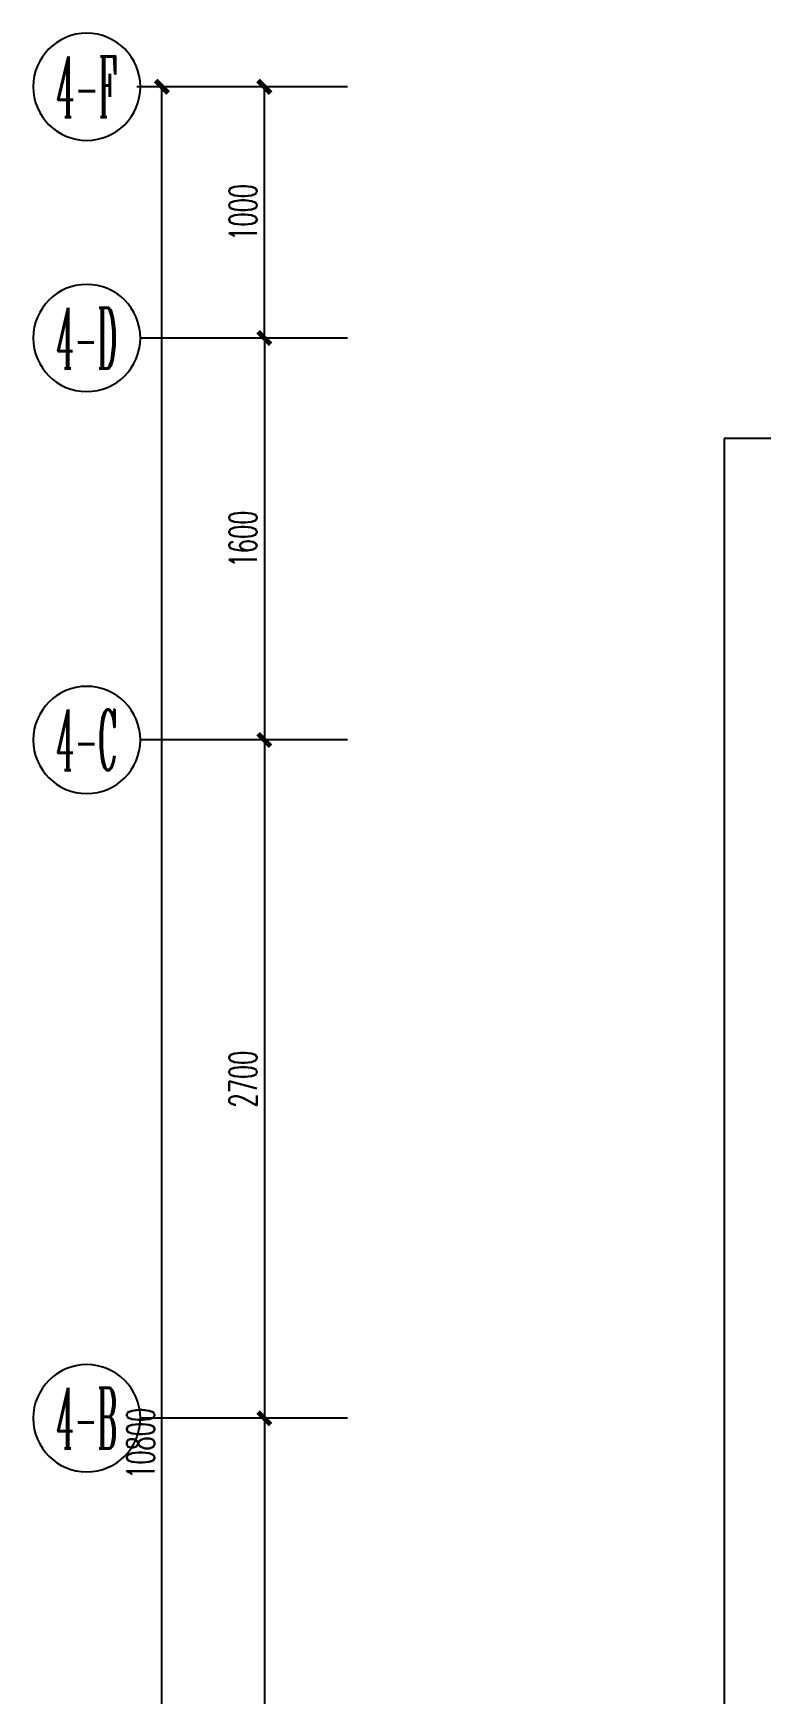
# Model space of a CAD drawing. Extents: x 184967 to 628822, y -100826 to 121332.
# Drawn here: x 318512 to 321409, y 8597 to 15207 of the extents above; entities that cross this region are included whole.
import ezdxf
from ezdxf.enums import TextEntityAlignment as Align

# ---------------------------------------------------------------- set-up
doc = ezdxf.new("R2010")
doc.units = 0
doc.header["$MEASUREMENT"] = 0
for name, color, linetype in [('AXIS_TEXT', 7, 'Continuous'), ('PUB_DIM', 3, 'Continuous'), ('WALL', 145, 'Continuous')]:
    doc.layers.add(name, color=color, linetype=linetype)
doc.styles.add('_TCH_AXIS', font='COMPLEX', dxfattribs={"bigfont": 'GBCBIG'})
doc.styles.add('COMPLEX', font='COMPLEX')
doc.styles.add('尺寸标注', font='txt.shx', dxfattribs={"width": 0.6, "height": 110})
doc.dimstyles.new('1-50', dxfattribs={"dimscale": 50, "dimtxt": 110, "dimasz": 1, "dimexe": 2, "dimexo": 2, "dimgap": 0.6, "dimtad": 1, "dimdec": 0, "dimrnd": 5, "dimtxsty": '尺寸标注', "dimblk": 'ARCHTICK', "dimcen": 2.5, "dimclrd": 251, "dimclre": 251, "dimclrt": 50, "dimadec": 0, "dimazin": 0, "dimtfac": 1, "dimtdec": 0, "dimtix": 1, "dimtmove": 2, "dimatfit": 3, "dimldrblk": 'DOT', "dimfxl": 0, "dimarcsym": 0})

# ---------------------------------------------------------------- blocks, each defined once
blk = doc.blocks.new('_ArchTick')
at = {"color": 0, "linetype": 'ByBlock', "const_width": 0.4}
blk.add_lwpolyline([(-0.5, -0.5), (0.5, 0.5)], dxfattribs=at)
blk = doc.blocks.new('*D697')
at = {"layer": 'Defpoints', "color": 0, "linetype": 'ByBlock', "transparency": 16777216}
for p in [(319024.3, 14993.4), (319763.4, 14993.4), (319763.4, 4193.4)]:
    blk.add_point(p, dxfattribs=at)
at = {"layer": 'PUB_DIM', "color": 251, "lineweight": -2, "transparency": 16777216}
for p, q in [((319274.3, 14993.4), (318924.3, 14993.4)), ((319024.3, 4193.4), (319024.3, 14993.4)), ((319274.3, 4193.4), (318924.3, 4193.4))]:
    blk.add_line(p, q, dxfattribs=at)
at = {"layer": 'PUB_DIM', "color": 251, "linetype": 'ByBlock', "lineweight": -2, "transparency": 16777216, "xscale": 50, "yscale": 50, "zscale": 50}
for p, rotation in [((319024.3, 14993.4), 90), ((319024.3, 4193.4), 270)]:
    blk.add_blockref('_ArchTick', p, dxfattribs=dict(at, rotation=rotation))
at = {"layer": 'PUB_DIM', "color": 50, "linetype": 'ByBlock', "transparency": 16777216, "insert": (318939.3, 9593.4), "char_height": 110, "attachment_point": 5, "rotation": 90, "style": '尺寸标注'}
blk.add_mtext('10800', dxfattribs=at)
blk = doc.blocks.new('_Dot')
at = {"color": 0, "linetype": 'ByBlock', "lineweight": -2}
blk.add_line((-0.5, 0), (-1, 0), dxfattribs=at)
at = {"color": 0, "linetype": 'ByBlock', "const_width": 0.5}
blk.add_lwpolyline([(-0.25, 0, 1), (0.25, 0, 1)], format="xyb", close=True, dxfattribs=at)
blk = doc.blocks.new('_AXISO')
blk.add_circle((0, 0), 0.5)
at = {"layer": 'AXIS_TEXT', "style": 'COMPLEX', "width": 1.041667}
blk.add_attdef('A', text='', height=0.56, dxfattribs=at).set_placement((-0.25, -0.28), (0.25, -0.28), align=Align.FIT)
blk = doc.blocks.new('*D698')
at = {"layer": 'Defpoints', "color": 0, "linetype": 'ByBlock', "transparency": 16777216}
for p in [(319432.1, 14993.4), (319748.4, 14993.4), (319748.4, 13993.4)]:
    blk.add_point(p, dxfattribs=at)
at = {"layer": 'PUB_DIM', "color": 251, "lineweight": -2, "transparency": 16777216}
for p, q in [((319648.4, 14993.4), (319332.1, 14993.4)), ((319432.1, 13993.4), (319432.1, 14993.4)), ((319648.4, 13993.4), (319332.1, 13993.4))]:
    blk.add_line(p, q, dxfattribs=at)
at = {"layer": 'PUB_DIM', "color": 251, "linetype": 'ByBlock', "lineweight": -2, "transparency": 16777216, "xscale": 50, "yscale": 50, "zscale": 50}
for p, rotation in [((319432.1, 14993.4), 90), ((319432.1, 13993.4), 270)]:
    blk.add_blockref('_ArchTick', p, dxfattribs=dict(at, rotation=rotation))
at = {"layer": 'PUB_DIM', "color": 50, "linetype": 'ByBlock', "transparency": 16777216, "insert": (319347.1, 14493.4), "char_height": 110, "attachment_point": 5, "rotation": 90, "style": '尺寸标注'}
blk.add_mtext('1000', dxfattribs=at)
blk = doc.blocks.new('*D699')
at = {"layer": 'Defpoints', "color": 0, "linetype": 'ByBlock', "transparency": 16777216}
for p in [(319748.4, 13993.4), (319432.1, 12393.4), (319763.4, 12393.4)]:
    blk.add_point(p, dxfattribs=at)
at = {"layer": 'PUB_DIM', "color": 251, "lineweight": -2, "transparency": 16777216}
for p, q in [((319648.4, 13993.4), (319332.1, 13993.4)), ((319432.1, 13993.4), (319432.1, 12393.4)), ((319663.4, 12393.4), (319332.1, 12393.4))]:
    blk.add_line(p, q, dxfattribs=at)
at = {"layer": 'PUB_DIM', "color": 251, "linetype": 'ByBlock', "lineweight": -2, "transparency": 16777216, "xscale": 50, "yscale": 50, "zscale": 50}
for p, rotation in [((319432.1, 13993.4), 90), ((319432.1, 12393.4), 270)]:
    blk.add_blockref('_ArchTick', p, dxfattribs=dict(at, rotation=rotation))
at = {"layer": 'PUB_DIM', "color": 50, "linetype": 'ByBlock', "transparency": 16777216, "insert": (319347.1, 13193.4), "char_height": 110, "attachment_point": 5, "rotation": 90, "style": '尺寸标注'}
blk.add_mtext('1600', dxfattribs=at)
blk = doc.blocks.new('*D700')
at = {"layer": 'Defpoints', "color": 0, "linetype": 'ByBlock', "transparency": 16777216}
for p in [(319763.4, 12393.4), (319432.1, 9693.4), (319763.4, 9693.4)]:
    blk.add_point(p, dxfattribs=at)
at = {"layer": 'PUB_DIM', "color": 251, "lineweight": -2, "transparency": 16777216}
for p, q in [((319663.4, 12393.4), (319332.1, 12393.4)), ((319432.1, 12393.4), (319432.1, 9693.4)), ((319663.4, 9693.4), (319332.1, 9693.4))]:
    blk.add_line(p, q, dxfattribs=at)
at = {"layer": 'PUB_DIM', "color": 251, "linetype": 'ByBlock', "lineweight": -2, "transparency": 16777216, "xscale": 50, "yscale": 50, "zscale": 50}
for p, rotation in [((319432.1, 12393.4), 90), ((319432.1, 9693.4), 270)]:
    blk.add_blockref('_ArchTick', p, dxfattribs=dict(at, rotation=rotation))
at = {"layer": 'PUB_DIM', "color": 50, "linetype": 'ByBlock', "transparency": 16777216, "insert": (319347.1, 11043.4), "char_height": 110, "attachment_point": 5, "rotation": 90, "style": '尺寸标注'}
blk.add_mtext('2700', dxfattribs=at)
blk = doc.blocks.new('*D701')
at = {"layer": 'Defpoints', "color": 0, "linetype": 'ByBlock', "transparency": 16777216}
for p in [(319763.4, 9693.4), (319432.1, 4893.4), (319763.4, 4893.4)]:
    blk.add_point(p, dxfattribs=at)
at = {"layer": 'PUB_DIM', "color": 251, "lineweight": -2, "transparency": 16777216}
for p, q in [((319663.4, 9693.4), (319332.1, 9693.4)), ((319432.1, 9693.4), (319432.1, 4893.4)), ((319663.4, 4893.4), (319332.1, 4893.4))]:
    blk.add_line(p, q, dxfattribs=at)
at = {"layer": 'PUB_DIM', "color": 251, "linetype": 'ByBlock', "lineweight": -2, "transparency": 16777216, "xscale": 50, "yscale": 50, "zscale": 50}
for p, rotation in [((319432.1, 9693.4), 90), ((319432.1, 4893.4), 270)]:
    blk.add_blockref('_ArchTick', p, dxfattribs=dict(at, rotation=rotation))
at = {"layer": 'PUB_DIM', "color": 50, "linetype": 'ByBlock', "transparency": 16777216, "insert": (319347.1, 7293.4), "char_height": 110, "attachment_point": 5, "rotation": 90, "style": '尺寸标注'}
blk.add_mtext('4800', dxfattribs=at)

msp = doc.modelspace()

# ---------------------------------------------------------------- linework, layer by layer
at = {"layer": 'PUB_DIM', "linetype": 'ByBlock'}
for p, q in [((319763.4, 14993.4), (318938.5, 14993.4)), ((319763.4, 13993.4), (318938.5, 13993.4)), ((319763.4, 12393.4), (318938.5, 12393.4)), ((319763.4, 9693.4), (318938.5, 9693.4))]:
    msp.add_line(p, q, dxfattribs=at)
at = {"layer": 'WALL'}
for p, q in [((321563.4, 13593.4), (321263.4, 13593.4)), ((321263.4, 13593.4), (321263.4, 3993.4))]:
    msp.add_line(p, q, dxfattribs=at)

# ---------------------------------------------------------------- block references
at = {"layer": 'PUB_DIM', "linetype": 'ByBlock'}
ref = msp.add_blockref('_AXISO', (318725.2, 14993.4), dxfattribs=dict(at, xscale=-426.6560000000001, yscale=426.6560000000001, zscale=426.6560000000001))
ref.add_attrib('A', '4-F', dxfattribs={"layer": 'AXIS_TEXT', "height": 241.35, "style": '_TCH_AXIS', "width": 0.333333}).set_placement((318604.5, 14872.7), (318845.8, 14872.7), align=Align.FIT)
ref = msp.add_blockref('_AXISO', (318725.2, 13993.4), dxfattribs=dict(at, xscale=-426.6560000000001, yscale=426.6560000000001, zscale=426.6560000000001))
ref.add_attrib('A', '4-D', dxfattribs={"layer": 'AXIS_TEXT', "height": 241.35, "style": '_TCH_AXIS', "width": 0.328125}).set_placement((318604.5, 13872.7), (318845.8, 13872.7), align=Align.FIT)
ref = msp.add_blockref('_AXISO', (318725.2, 12393.4), dxfattribs=dict(at, xscale=-426.6560000000001, yscale=426.6560000000001, zscale=426.6560000000001))
ref.add_attrib('A', '4-C', dxfattribs={"layer": 'AXIS_TEXT', "height": 241.35, "style": '_TCH_AXIS', "width": 0.33871}).set_placement((318604.5, 12272.7), (318845.8, 12272.7), align=Align.FIT)
ref = msp.add_blockref('_AXISO', (318725.2, 9693.4), dxfattribs=dict(at, xscale=-426.6560000000001, yscale=426.6560000000001, zscale=426.6560000000001))
ref.add_attrib('A', '4-B', dxfattribs={"layer": 'AXIS_TEXT', "height": 241.35, "style": '_TCH_AXIS', "width": 0.328125}).set_placement((318604.5, 9572.7), (318845.8, 9572.7), align=Align.FIT)

# ---------------------------------------------------------------- dimensions: what is measured, and where the dimension line sits
for p1, p2, distance, picture, middle in [((319763.4, 4193.4), (319763.4, 14993.4), 739.1, '*D697', (318939.3, 9593.4)), ((319748.4, 13993.4), (319748.4, 14993.4), 316.3, '*D698', (319347.1, 14493.4))]:
    dim = msp.add_aligned_dim(p1=p1, p2=p2, distance=distance, dimstyle='1-50', override={"dimfxl": 5, "dimfxlon": 1}, dxfattribs=at)
    dim.commit()
    dim.dimension.update_dxf_attribs({"geometry": picture, "text_midpoint": middle})
for base, p1, p2, picture, middle in [((319432.1, 12393.4), (319748.4, 13993.4), (319763.4, 12393.4), '*D699', (319347.1, 13193.4)), ((319432.1, 9693.4), (319763.4, 12393.4), (319763.4, 9693.4), '*D700', (319347.1, 11043.4)), ((319432.1, 4893.4), (319763.4, 9693.4), (319763.4, 4893.4), '*D701', (319347.1, 7293.4))]:
    dim = msp.add_linear_dim(base=base, p1=p1, p2=p2, angle=270, dimstyle='1-50', override={"dimfxl": 5, "dimfxlon": 1}, dxfattribs=at)
    dim.commit()
    dim.dimension.update_dxf_attribs({"geometry": picture, "text_midpoint": middle})

doc.saveas('drawing.dxf')
